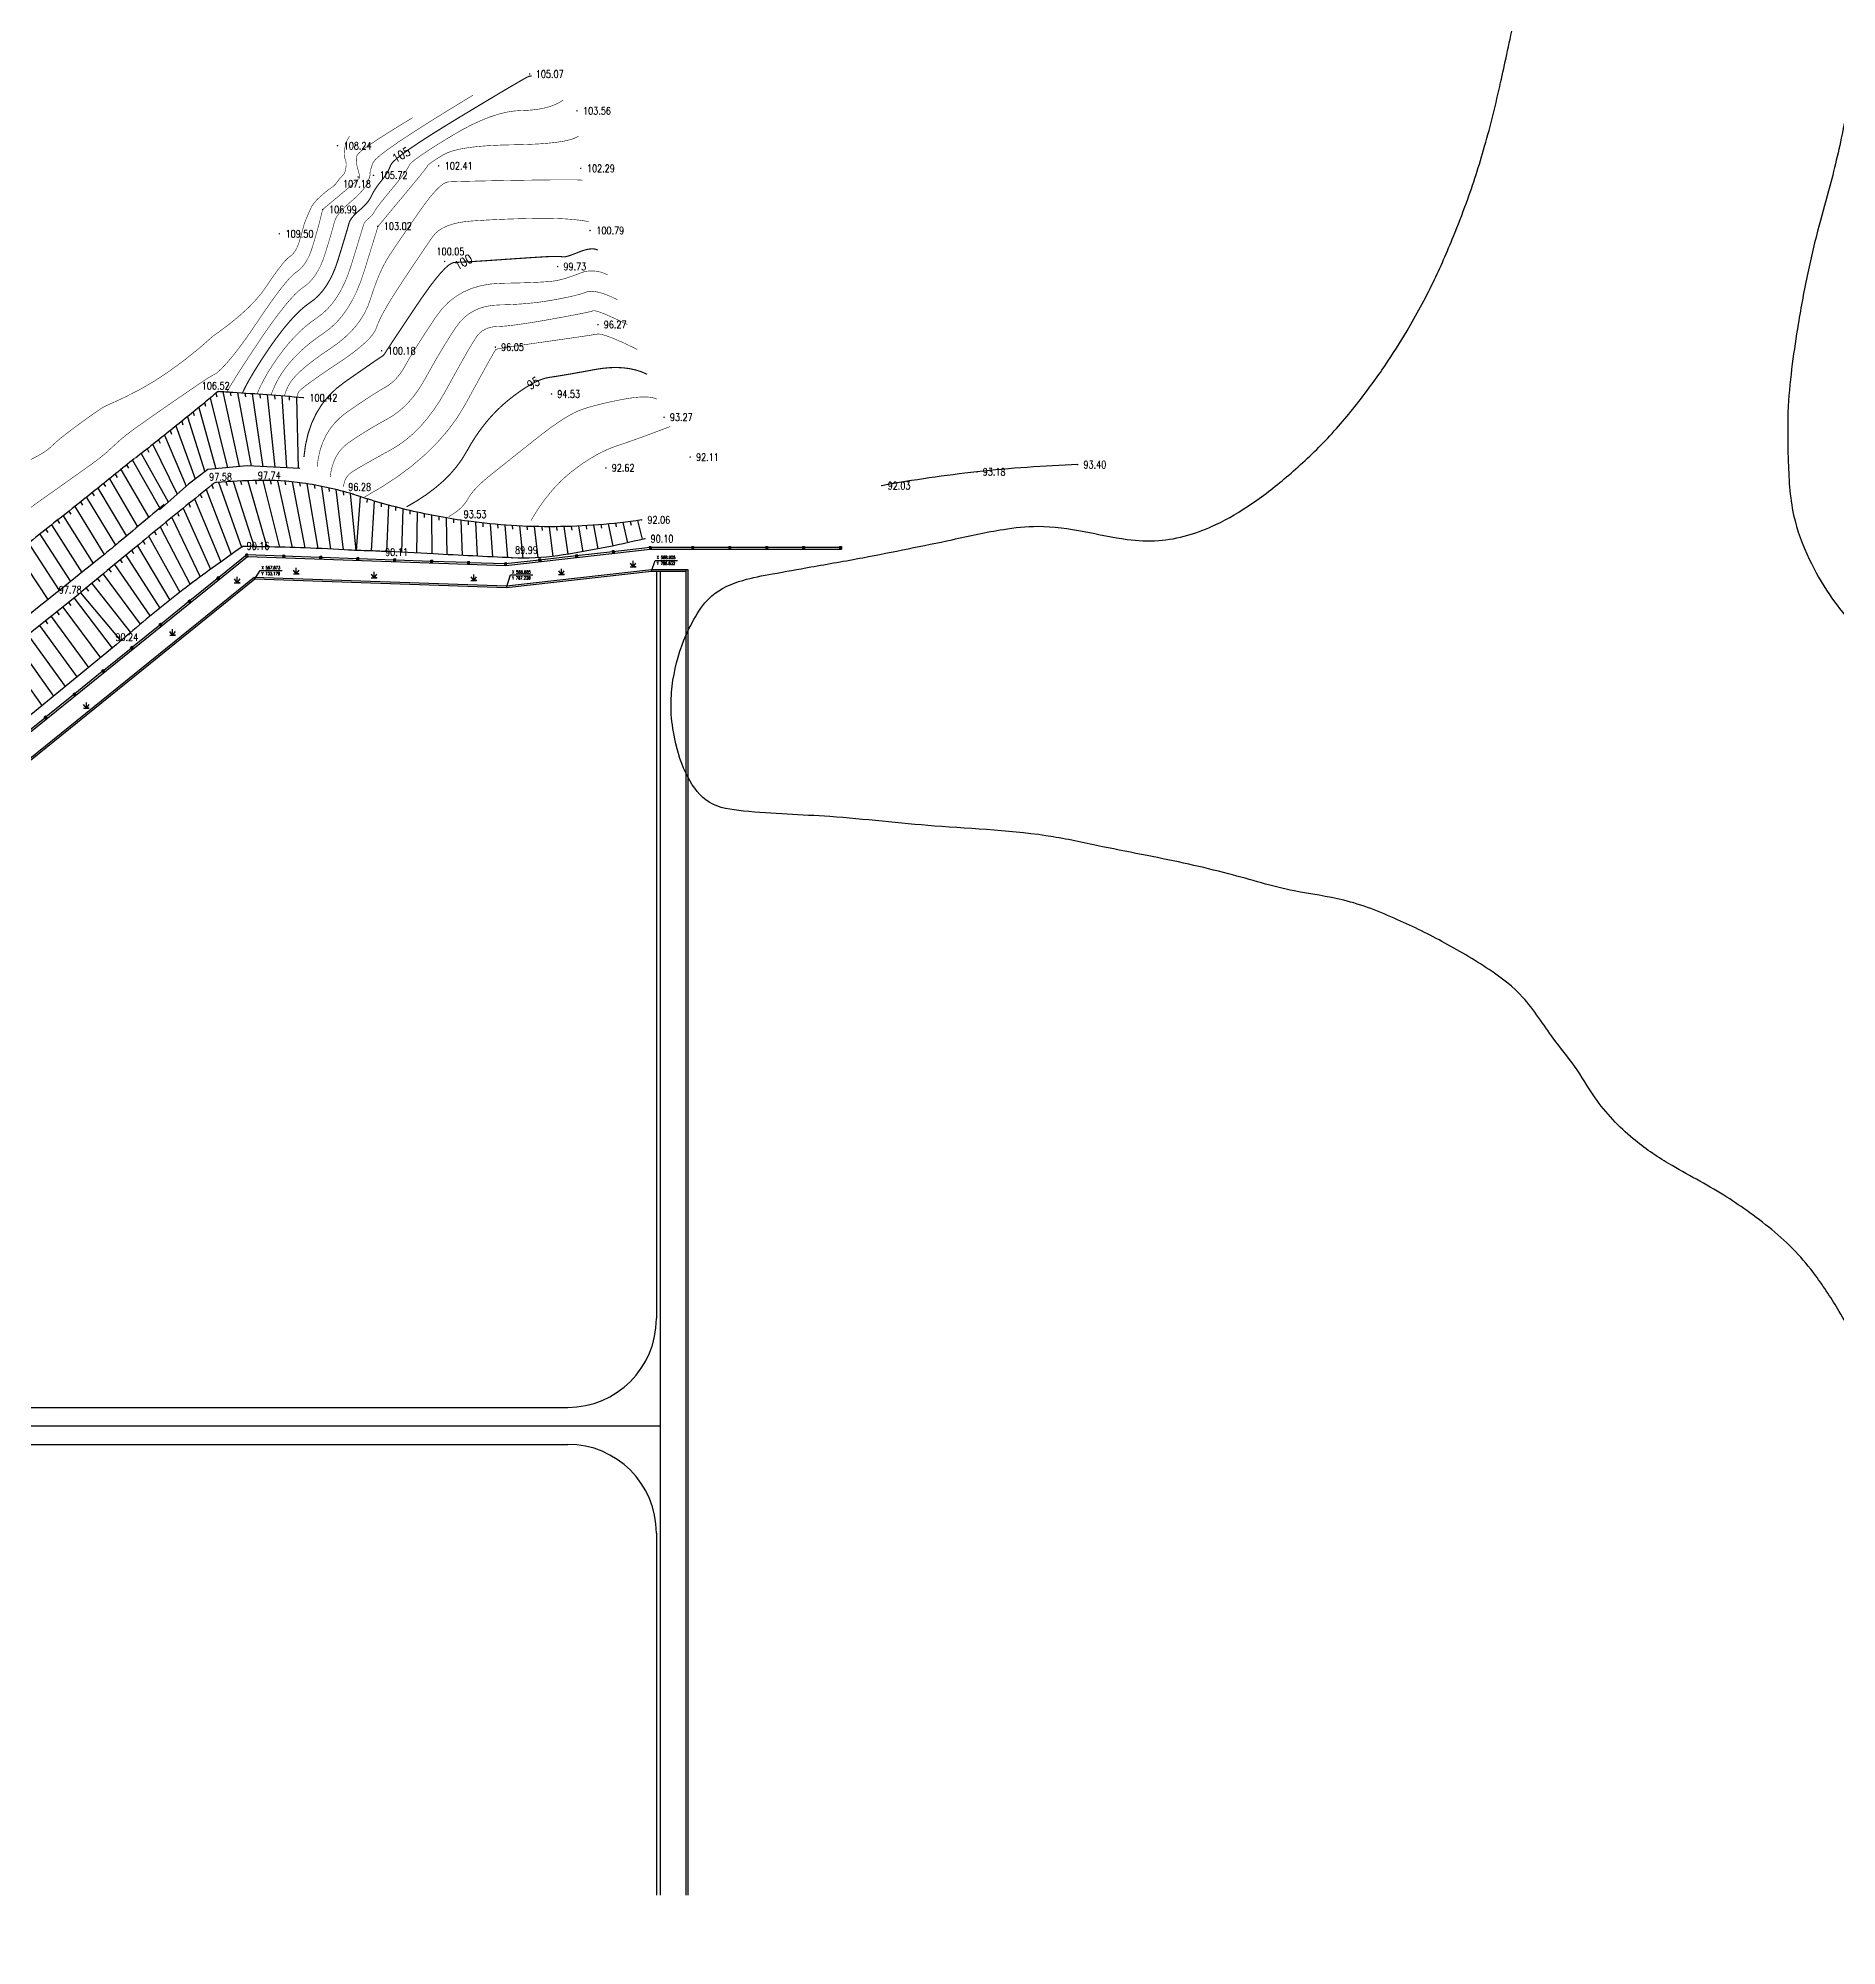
# Model space of a CAD drawing. Extents: x 532522 to 2902776, y -101917278 to 111238625.
# Drawn here: x 1477468 to 1720786, y 2689587 to 2947634 of the extents above; entities that cross this region are included whole.
import ezdxf
from ezdxf.enums import TextEntityAlignment as Align

# ---------------------------------------------------------------- set-up
doc = ezdxf.new("R2010")
doc.units = 0
doc.header["$LTSCALE"] = 1000
doc.header["$MEASUREMENT"] = 0
doc.header["$PDMODE"] = 33
doc.header["$PDSIZE"] = 0.125
doc.layers.get('0').update_dxf_attribs({"linetype": 'CONTINUOUS'})
for name, color, linetype in [('-5', 7, 'CONTINUOUS'), ('Õ÷μØºìÏß', 20, 'CONTINUOUS'), ('新地形图', 7, 'CONTINUOUS')]:
    doc.layers.add(name, color=color, linetype=linetype)
doc.styles.add('HZ', font='rs', dxfattribs={"width": 0.8, "bigfont": 'hztxt'})
doc.linetypes.add('10421', pattern='A,2,[150,AAA.SHX,S=1,R=0,X=0,Y=1],1e-11', length=2)
doc.linetypes.add('X4', pattern='A,0,-1e-09,[149,symbolx.shx,S=0.15,R=0,X=0,Y=0],-1.6', length=1.6)

# ---------------------------------------------------------------- blocks, each defined once
blk = doc.blocks.new('GC124')
for p, q in [((0, -0.8), (-0.75, 0.2)), ((0, -0.8), (0, 0.8)), ((0, -0.8), (0.75, 0.2)), ((-0.8, -0.8), (0.75, -0.8)), ((0.8, -0.8), (0, -0.8))]:
    blk.add_line(p, q)
blk = doc.blocks.new('GC200')
at = {"linetype": 'Continuous', "const_width": 0.2, "flags": 128}
blk.add_lwpolyline([(-0.1, 0, 1), (0.1, 0, 1)], format="xyb", close=True, dxfattribs=at)
blk = doc.blocks.new('A$C22E77CCE')
at = {"layer": '新地形图', "color": 53, "linetype": 'Continuous'}
for p, q in [((629532, 273832), (629647, 273346)), ((630462, 273997), (632692, 263882)), ((631460, 273933), (631560, 273443)), ((632458, 273868), (634288, 263947)), ((633456, 273802), (633537, 273308)), ((634453, 273733), (635886, 263870)), ((635451, 273662), (635513, 273166)), ((636448, 273589), (637484, 263793)), ((626458, 271274), (626597, 270794)), ((627232, 271906), (629504, 263608)), ((628006, 272540), (628131, 272056)), ((628773, 273181), (631098, 263745)), ((637445, 273514), (637488, 273016)), ((638442, 273438), (639082, 263716)), ((639439, 273359), (639462, 272860)), ((640436, 273279), (640680, 263639)), ((623346, 268760), (623529, 268295)), ((624126, 269386), (626745, 262218)), ((624905, 270014), (625065, 269540)), ((625682, 270643), (628020, 263185)), ((620215, 266271), (620447, 265829)), ((620999, 266891), (624291, 260168)), ((621783, 267513), (621990, 267058)), ((622565, 268136), (625490, 261227)), ((616679, 263494), (620435, 257010)), ((617457, 264123), (617706, 263689)), ((618234, 264752), (621929, 258270)), ((619429, 265653), (623092, 259109)), ((613566, 260982), (617441, 254498)), ((614345, 261609), (614600, 261179)), ((615123, 262237), (618939, 255753)), ((615901, 262865), (616154, 262433)), ((628199, 260777), (631595, 251994)), ((628974, 261408), (629149, 260940)), ((629875, 261764), (633003, 252984)), ((630872, 261829), (631033, 261355)), ((631871, 261885), (634698, 253055)), ((632870, 261934), (633014, 261455)), ((633869, 261974), (636418, 253027)), ((634868, 262006), (634998, 261523)), ((635868, 262027), (638139, 252993)), ((636868, 262021), (636983, 261534)), ((637867, 261986), (639859, 252947)), ((638865, 261924), (638966, 261434)), ((639861, 261834), (641579, 252889)), ((640854, 261715), (640942, 261223)), ((641844, 261570), (643299, 252819)), ((642830, 261404), (642906, 260910)), ((643812, 261217), (645018, 252739)), ((644790, 261009), (644855, 260513)), ((645764, 260781), (646736, 252649)), ((610437, 258490), (614427, 252011)), ((611221, 259111), (611482, 258684)), ((612005, 259732), (615941, 253246)), ((612786, 260356), (613044, 259928)), ((625096, 258252), (628793, 249995)), ((625872, 258884), (626070, 258425)), ((626647, 259515), (630190, 251000)), ((627423, 260146), (627609, 259682)), ((646732, 260533), (646787, 260035)), ((647696, 260264), (648454, 252549)), ((649028, 259835), (648488, 252550)), ((649981, 259531), (649948, 259033)), ((650937, 259239), (650538, 252483)), ((651897, 258958), (651872, 258459)), ((652860, 258689), (652587, 252402)), ((653827, 258431), (653809, 257932)), ((654796, 258186), (654637, 252307)), ((607300, 256008), (611380, 249563)), ((608085, 256629), (608351, 256205)), ((608869, 257249), (612904, 250787)), ((609653, 257870), (609916, 257445)), ((621999, 255722), (626030, 247943)), ((622772, 256355), (622996, 255908)), ((623547, 256988), (627406, 248976)), ((624321, 257620), (624532, 257167)), ((655768, 257951), (655759, 257451)), ((656743, 257729), (656685, 252206)), ((657720, 257518), (657719, 257018)), ((658700, 257319), (658734, 252098)), ((659683, 257132), (659690, 256632)), ((660667, 256956), (660782, 251987)), ((661654, 256793), (661669, 256293)), ((662642, 256641), (662830, 251878)), ((663632, 256502), (663656, 256002)), ((664624, 256374), (664879, 251773)), ((665617, 256258), (665649, 255759)), ((666612, 256154), (666928, 251671)), ((667608, 256062), (667646, 255564)), ((668605, 255982), (668977, 251571)), ((669602, 255915), (669648, 255417)), ((670601, 255859), (671027, 251505)), ((671600, 255815), (671652, 255318)), ((672599, 255783), (673077, 251563)), ((673599, 255763), (673659, 255267)), ((674599, 255756), (675119, 251751)), ((675599, 255760), (675668, 255265)), ((676599, 255776), (677149, 252046)), ((677598, 255805), (677676, 255311)), ((678598, 255845), (679173, 252379)), ((679596, 255898), (679683, 255405)), ((680594, 255962), (681191, 252747)), ((681591, 256038), (681687, 255548)), ((682587, 256127), (683202, 253149)), ((683582, 256227), (683689, 255739)), ((684576, 256340), (685207, 253584)), ((685568, 256464), (685685, 255978)), ((686559, 256601), (687204, 254053)), ((604163, 253527), (608332, 247118)), ((605732, 254767), (609857, 248340)), ((606516, 255388), (606785, 254966)), ((618907, 253183), (623309, 245835)), ((619680, 253818), (619930, 253385)), ((620452, 254453), (624664, 246896)), ((621225, 255088), (621462, 254647)), ((602595, 252285), (606807, 245896)), ((615823, 250637), (620630, 243674)), ((616593, 251274), (616871, 250858)), ((617364, 251911), (621965, 244760)), ((618136, 252547), (618399, 252122)), ((688452, 249740), (688962, 251199)), ((688962, 251199), (691972, 251199)), ((612743, 248084), (617991, 241465)), ((613513, 248722), (613817, 248326)), ((614282, 249361), (619306, 242575)), ((615052, 249999), (615343, 249592)), ((634800, 248708), (635501, 249814)), ((635501, 249814), (638511, 249814)), ((668848, 247520), (669388, 249231)), ((669388, 249231), (672398, 249231)), ((609592, 245495), (609892, 245095)), ((610376, 246116), (615485, 239326)), ((611206, 246805), (616686, 240343)), ((611974, 247444), (612291, 247058)), ((606456, 243013), (606751, 242609)), ((607240, 243633), (612317, 236735)), ((608024, 244254), (608322, 243852)), ((608808, 244875), (613901, 238031)), ((604104, 241151), (609149, 234144)), ((605672, 242392), (610733, 235439)), ((600967, 238668), (605980, 231553)), ((602536, 239909), (607564, 232848))]:
    blk.add_line(p, q, dxfattribs=at)
for points, const_width, elevation in [([(672245, 316777), (672214, 316757), (672180, 316740), (672142, 316725), (672101, 316713), (672056, 316704), (672007, 316697), (671955, 316692), (671898, 316690), (671703, 316604), (671232, 316348), (670486, 315922), (669464, 315325), (668168, 314557), (666595, 313620), (664748, 312512), (662625, 311234), (660500, 309938), (658644, 308779), (657059, 307755), (655743, 306868), (654697, 306116), (653921, 305501), (653415, 305021), (653178, 304678), (653069, 304403), (652945, 304129), (652807, 303857), (652653, 303586), (652483, 303316), (652299, 303047), (652100, 302779), (651886, 302513), (651672, 302249), (651472, 301989), (651287, 301733), (651116, 301481), (650960, 301233), (650818, 300989), (650691, 300749), (650579, 300512), (650461, 300276), (650318, 300038), (650150, 299797), (649958, 299553), (649740, 299307), (649497, 299058), (649229, 298806), (648936, 298552), (648647, 298301), (648390, 298059), (648166, 297827), (647974, 297605), (647815, 297392), (647689, 297188), (647595, 296995), (647534, 296810), (647471, 296577), (647375, 296235), (647243, 295785), (647078, 295228), (646878, 294562), (646643, 293788), (646374, 292907), (646071, 291917), (645731, 290913), (645352, 289986), (644933, 289138), (644476, 288367), (643979, 287675), (643443, 287061), (642868, 286525), (642253, 286067), (641604, 285592), (640924, 285004), (640214, 284303), (639473, 283490), (638701, 282564), (637899, 281525), (637066, 280374), (636202, 279110), (635376, 277844), (634654, 276684), (634038, 275632), (633525, 274688), (633118, 273850), (633108, 273825)], 150, 105000), ([(664324, 314140), (661250, 312270), (658570, 310608), (656285, 309154), (654395, 307906), (652899, 306866), (651797, 306034), (651090, 305409), (650777, 304991), (650670, 304693), (650579, 304427), (650505, 304192), (650448, 303989), (650407, 303818), (650383, 303679), (650376, 303571), (650385, 303495), (650394, 303422), (650387, 303325), (650363, 303203), (650321, 303055), (650264, 302883), (650189, 302686), (650098, 302463), (649990, 302216), (649852, 301949), (649671, 301666), (649447, 301367), (649180, 301052), (648870, 300722), (648518, 300377), (648122, 300015), (647684, 299638), (647248, 299260), (646862, 298897), (646525, 298548), (646236, 298213), (645997, 297892), (645806, 297586), (645665, 297294), (645573, 297016), (645493, 296712), (645392, 296340), (645267, 295900), (645120, 295393), (644950, 294818), (644757, 294175), (644542, 293465), (644304, 292687), (644039, 291905), (643744, 291185), (643419, 290525), (643063, 289925), (642676, 289387), (642259, 288909), (641812, 288492), (641334, 288136), (640805, 287730), (640203, 287163), (639530, 286437), (638784, 285550), (637966, 284503), (637076, 283295), (636113, 281927), (635079, 280399), (634075, 278882), (633202, 277545), (632462, 276390), (631854, 275417), (631377, 274625), (631033, 274014), (631008, 273962)], 75, 106000), ([(676500, 313471), (675999, 313150), (675439, 312869), (674819, 312631), (674139, 312433), (673399, 312277), (672600, 312162), (671741, 312088), (670822, 312055), (669846, 311992), (668815, 311825), (667729, 311555), (666588, 311182), (665393, 310706), (664143, 310127), (662838, 309445), (661478, 308660), (660173, 307865), (659034, 307153), (658061, 306525), (657254, 305981), (656612, 305519), (656135, 305142), (655825, 304847), (655680, 304636), (655588, 304438), (655439, 304182), (655231, 303868), (654965, 303496), (654641, 303066), (654259, 302579), (653818, 302033), (653320, 301429), (652821, 300829), (652383, 300293), (652004, 299822), (651684, 299415), (651424, 299073), (651223, 298796), (651082, 298583), (651000, 298434), (650942, 298318), (650871, 298200), (650788, 298081), (650693, 297960), (650585, 297838), (650465, 297715), (650333, 297591), (650188, 297465), (650045, 297341), (649918, 297222), (649807, 297107), (649713, 296997), (649634, 296892), (649571, 296791), (649525, 296695), (649495, 296604), (649449, 296441), (649358, 296130), (649220, 295670), (649036, 295062), (648806, 294306), (648530, 293401), (648207, 292349), (647839, 291147), (647423, 289920), (646960, 288787), (646448, 287751), (645889, 286809), (645282, 285963), (644627, 285213), (643924, 284558), (643173, 283998), (642404, 283453), (641645, 282844), (640898, 282169), (640162, 281430), (639436, 280625), (638722, 279756), (638018, 278821), (637326, 277821), (636678, 276806), (636107, 275823), (635613, 274874), (635197, 273958), (635093, 273688)], 75, 104000), ([(656148, 311090), (654444, 310053), (652959, 309132), (651692, 308326), (650644, 307634), (649814, 307058), (649204, 306596), (648812, 306250), (648638, 306018), (648583, 305838), (648546, 305644), (648528, 305438), (648527, 305218), (648545, 304986), (648581, 304740), (648635, 304482), (648707, 304211), (648782, 303948), (648845, 303715), (648895, 303511), (648933, 303338), (648958, 303194), (648972, 303080), (648972, 302995), (648961, 302940), (648907, 302873), (648783, 302749), (648589, 302569), (648323, 302332), (647987, 302040), (647580, 301692), (647102, 301287), (646554, 300826), (646005, 300367), (645525, 299966), (645115, 299625), (644775, 299342), (644505, 299118), (644304, 298952), (644173, 298846), (644112, 298798), (644087, 298780), (644064, 298764), (644045, 298748), (644028, 298734), (644014, 298720), (644002, 298708), (643994, 298697), (643988, 298688), (643978, 298657), (643958, 298582), (643927, 298463), (643885, 298301), (643832, 298095), (643769, 297845), (643694, 297551), (643610, 297214), (643514, 296841), (643407, 296440), (643290, 296012), (643161, 295556), (643021, 295073), (642871, 294562), (642709, 294023), (642536, 293457), (642347, 292898), (642136, 292383), (641904, 291912), (641649, 291484), (641373, 291099), (641075, 290757), (640756, 290459), (640414, 290205), (640023, 289895), (639553, 289429), (639004, 288809), (638377, 288034), (637672, 287104), (636888, 286019), (636026, 284779), (635085, 283384), (634134, 281983), (633241, 280724), (632407, 279607), (631631, 278632), (630913, 277799), (630253, 277108), (629652, 276560)], 75, 107000), ([(678594, 308595), (678130, 308340), (677482, 308116), (676651, 307923), (675637, 307761), (674439, 307629), (673058, 307529), (671494, 307459), (669746, 307420), (667989, 307379), (666398, 307302), (664972, 307189), (663713, 307040), (662619, 306856), (661690, 306635), (660927, 306379), (660330, 306086), (659847, 305792), (659425, 305528), (659064, 305295), (658765, 305093), (658527, 304922), (658350, 304782), (658235, 304673), (658181, 304595), (658110, 304476), (657941, 304246), (657676, 303904), (657314, 303451), (656856, 302886), (656300, 302209), (655648, 301421), (654899, 300520), (654150, 299622), (653496, 298837), (652939, 298167), (652478, 297611), (652113, 297170), (651844, 296843), (651671, 296630), (651594, 296532), (651567, 296493), (651542, 296457), (651520, 296425), (651500, 296397), (651483, 296372), (651469, 296351), (651457, 296333), (651448, 296320), (651412, 296216), (651320, 295926), (651171, 295453), (650967, 294794), (650706, 293950), (650389, 292922), (650015, 291709), (649586, 290311), (649099, 288876), (648556, 287551), (647955, 286337), (647297, 285234), (646582, 284242), (645809, 283360), (644980, 282589), (644093, 281929), (643203, 281315), (642367, 280684), (641582, 280036), (640851, 279370), (640172, 278687), (639545, 277986), (638971, 277268), (638449, 276533), (637979, 275768), (637559, 274963), (637189, 274116), (636985, 273549)], 75, 103000), ([(679123, 302633), (678857, 302657), (678353, 302675), (677610, 302684), (676630, 302685), (675412, 302679), (673956, 302665), (672262, 302643), (670330, 302613), (668389, 302581), (666668, 302550), (665167, 302520), (663886, 302493), (662825, 302466), (661984, 302442), (661363, 302419), (660961, 302398), (660647, 302320), (660287, 302126), (659881, 301817), (659429, 301393), (658931, 300853), (658387, 300197), (657798, 299427), (657162, 298540), (656522, 297620), (655919, 296750), (655352, 295929), (654821, 295156), (654328, 294433), (653870, 293759), (653450, 293135), (653066, 292559), (652704, 291982), (652352, 291354), (652008, 290674), (651673, 289943), (651347, 289160), (651029, 288326), (650720, 287441), (650420, 286504), (650077, 285557), (649639, 284644), (649105, 283764), (648477, 282917), (647753, 282103), (646935, 281322), (646021, 280575), (645012, 279860), (644003, 279177), (643088, 278524), (642267, 277902), (641540, 277310), (640907, 276748), (640368, 276216), (639924, 275715), (639573, 275244), (639281, 274730), (639011, 274102), (638782, 273411)], 75, 102000), ([(642511, 299140), (642373, 298839), (642071, 298163), (641824, 297590), (641632, 297119), (641495, 296749), (641413, 296483), (641356, 296259), (641292, 296018), (641221, 295761), (641144, 295487), (641060, 295197), (640970, 294890), (640873, 294567), (640769, 294227), (640655, 293891), (640529, 293582), (640389, 293299), (640236, 293042), (640071, 292811), (639892, 292606), (639700, 292427), (639495, 292274), (639259, 292087), (638977, 291808), (638648, 291436), (638271, 290970), (637848, 290412), (637377, 289760), (636859, 289016), (636294, 288178), (635644, 287285), (634871, 286374), (633973, 285445), (632953, 284497), (631809, 283532), (630541, 282548)], 75, 108000), ([(679969, 297022), (679274, 297143), (678519, 297245), (677704, 297328), (676828, 297393), (675893, 297439), (674897, 297466), (673841, 297476), (672726, 297466), (671589, 297444), (670470, 297416), (669370, 297381), (668288, 297340), (667224, 297293), (666178, 297239), (665151, 297179), (664141, 297112), (663183, 297018), (662310, 296875), (661523, 296684), (660820, 296444), (660202, 296155), (659669, 295817), (659221, 295431), (658859, 294996), (658513, 294498), (658117, 293920), (657671, 293264), (657175, 292528), (656627, 291714), (656030, 290821), (655382, 289849), (654684, 288798), (653997, 287749), (653384, 286782), (652845, 285896), (652379, 285092), (651988, 284371), (651670, 283731), (651425, 283173), (651255, 282696), (651055, 282239), (650722, 281737), (650256, 281190), (649657, 280600), (648925, 279964), (648060, 279284), (647062, 278560), (645932, 277791), (644803, 277039), (643809, 276365), (642951, 275768), (642229, 275250), (641642, 274809), (641191, 274447), (640876, 274162), (640696, 273955), (640582, 273692), (640473, 273276)], 75, 101000)]:
    blk.add_lwpolyline(points, dxfattribs=dict(at, const_width=const_width, elevation=elevation))
at = {"layer": '新地形图', "color": 53, "linetype": 'Continuous', "flags": 128}
for points, format in [([(642511, 299140, 75, 75, -0.0176934), (643053, 299826, 75, 75, -0.032779), (643381, 300164, 75, 75, -0.0023761), (644084, 300795, 75, 75, -0.0059031), (644372, 301044, 75, 75, -0.0352832), (645188, 301642, 75, 75, 0.0639381), (645619, 301998, 75, 75, 0.0341617), (645854, 302284, 75, 75, -0.0180274), (646280, 302841, 75, 75, -0.0179109), (646570, 303168, 75, 75, 0.0197856), (646831, 303465, 75, 75, 0.1044917), (647001, 303798, 75, 75, 0.0466536), (647144, 304616, 75, 75, 0.1120223), (647018, 305481, 75, 75, -0.1101074), (646887, 306361, 75, 75, -0.0377472), (647001, 307134, 75, 75, -0.0345539), (647246, 307951, 75, 75, -0.0420252), (647355, 308181, 75, 75, -0.0231885), (647606, 308567, 75, 75, 0)], "xyseb"), ([(641351, 273204, 0.0022304), (636462, 273588, 0.0023613), (631840, 273909, 0.0003423), (629831, 274037, 0.0722024), (629821, 274037, 0.1238066), (629690, 273970, -0.0075944), (627885, 272441, -0.0029969), (623416, 268817, -0.002831), (618642, 265036)], "xyb"), ([(618516, 264981, -0.0008848), (613467, 260903, -0.0020714), (611300, 259173, -0.0000468), (604765, 254003, 0.0000917), (601428, 251362, 0.0013451), (585691, 238835, 0.0155475), (584366, 237706, 0.0148896), (581928, 235356, -0.0049894), (574793, 228201, -0.0003819), (573973, 227397, -0.0000397), (566081, 219665, -0.0089492), (561193, 215045, -0.005354), (552805, 207560)], "xyb"), ([(648079, 260151, 0.036698), (641266, 261658, 0.042458), (635242, 262017, 0.0113324), (629605, 261745, 0.1505153), (629199, 261589, 0.0035704), (628990, 261421, 0.0002118), (625483, 258567, 0.001501), (618272, 252659, 0.001375), (610437, 246165)], "xyb"), ([(687115, 256683, -0.0354057), (675403, 255758, -0.0354057), (663677, 256496, -0.0241514), (655790, 257946, -0.0241514), (648079, 260151)], "xyb")]:
    blk.add_lwpolyline(points, format=format, dxfattribs=at)
for points, const_width in [([(681197, 293183), (680968, 293272), (680711, 293326), (680427, 293343), (680116, 293325), (679778, 293272), (679413, 293182), (679020, 293057), (678600, 292896), (678188, 292730), (677818, 292588), (677489, 292472), (677203, 292379), (676958, 292312), (676756, 292269), (676595, 292251), (676476, 292258), (676369, 292276), (676244, 292291), (676102, 292302), (675941, 292311), (675763, 292318), (675567, 292321), (675353, 292321), (675121, 292319), (674808, 292309), (674351, 292288), (673750, 292254), (673005, 292210), (672116, 292153), (671082, 292085), (669904, 292006), (668582, 291914), (667256, 291823), (666066, 291743), (665012, 291675), (664094, 291618), (663312, 291573), (662666, 291539), (662155, 291517), (661781, 291506), (661432, 291409), (660996, 291126), (660475, 290657), (659867, 290003), (659173, 289164), (658393, 288138), (657528, 286928), (656575, 285532), (655640, 284131), (654823, 282907), (654126, 281858), (653547, 280987), (653088, 280291), (652747, 279772), (652526, 279429), (652424, 279262), (652380, 279187), (652334, 279117), (652285, 279052), (652235, 278994), (652182, 278941), (652127, 278894), (652070, 278852), (652011, 278816), (651879, 278732), (651601, 278546), (651179, 278258), (650613, 277868), (649901, 277376), (649045, 276782), (648045, 276085), (646899, 275287), (645749, 274386), (644732, 273383), (643848, 272276), (643099, 271067), (642483, 269755), (642001, 268340), (641653, 266822), (641438, 265201)], 150), ([(682529, 289823), (682040, 290039), (681556, 290201), (681076, 290309), (680601, 290363), (680129, 290363), (679662, 290310), (679198, 290202), (678739, 290041), (678289, 289860), (677851, 289695), (677427, 289546), (677015, 289412), (676616, 289294), (676229, 289192), (675856, 289105), (675495, 289033), (675071, 288973), (674507, 288917), (673802, 288866), (672956, 288820), (671971, 288779), (670845, 288743), (669579, 288713), (668172, 288687), (666741, 288596), (665402, 288368), (664155, 288005), (662999, 287505), (661934, 286869), (660962, 286097), (660081, 285189), (659291, 284144), (658576, 283068), (657918, 282066), (657317, 281136), (656774, 280280), (656287, 279497), (655857, 278787), (655484, 278150), (655168, 277586), (654873, 277078), (654564, 276608), (654240, 276177), (653901, 275783), (653548, 275429), (653179, 275112), (652796, 274833), (652399, 274593), (651964, 274347), (651468, 274051), (650911, 273705), (650293, 273309), (649615, 272863), (648876, 272366), (648077, 271820), (647216, 271224), (646374, 270565), (645630, 269830), (644984, 269021), (644436, 268136), (643985, 267176), (643633, 266141), (643378, 265031), (643221, 263845)], 75), ([(683860, 286463), (683125, 286810), (682449, 287096), (681833, 287319), (681276, 287480), (680778, 287578), (680340, 287614), (679961, 287588), (679642, 287500), (679318, 287379), (678926, 287254), (678465, 287125), (677937, 286992), (677339, 286855), (676674, 286715), (675940, 286571), (675137, 286423), (674292, 286282), (673429, 286157), (672548, 286049), (671650, 285958), (670735, 285884), (669802, 285827), (668851, 285786), (667883, 285762), (666936, 285702), (666050, 285551), (665225, 285311), (664460, 284980), (663756, 284559), (663113, 284049), (662530, 283448), (662008, 282757), (661513, 282006), (661014, 281225), (660509, 280414), (660000, 279573), (659485, 278702), (658966, 277801), (658442, 276871), (657912, 275910), (657367, 274969), (656794, 274100), (656194, 273301), (655567, 272573), (654913, 271916), (654231, 271330), (653522, 270815), (652787, 270370), (652049, 269962), (651334, 269556), (650642, 269151), (649974, 268749), (649329, 268349), (648707, 267951), (648108, 267554), (647533, 267160), (647000, 266743), (646529, 266278), (646120, 265766), (645773, 265206), (645488, 264598), (645265, 263943), (645103, 263240), (645004, 262489)], 75), ([(685192, 283102), (684210, 283582), (683342, 283991), (682589, 284329), (681951, 284596), (681428, 284793), (681019, 284919), (680724, 284974), (680545, 284959), (680347, 284897), (680001, 284812), (679504, 284703), (678858, 284572), (678063, 284417), (677118, 284238), (676023, 284037), (674779, 283812), (673512, 283591), (672351, 283397), (671295, 283232), (670344, 283096), (669499, 282989), (668759, 282910), (668124, 282859), (667594, 282838), (667131, 282808), (666698, 282735), (666295, 282617), (665922, 282456), (665578, 282250), (665263, 282001), (664979, 281707), (664724, 281369), (664450, 280943), (664109, 280384), (663701, 279692), (663226, 278866), (662684, 277908), (662075, 276816), (661400, 275591), (660657, 274234), (659860, 272861), (659024, 271591), (658149, 270426), (657233, 269363), (656278, 268404), (655283, 267548), (654249, 266796), (653174, 266147), (652134, 265577), (651200, 265060), (650374, 264598), (649655, 264190), (649043, 263835), (648538, 263535), (648140, 263289), (647850, 263097), (647626, 262921), (647428, 262726), (647256, 262511), (647110, 262275), (646990, 262020), (646896, 261744), (646829, 261449), (646787, 261134)], 75), ([(629150, 281546), (630541, 282548)], 75), ([(686523, 279742), (685451, 280264), (684491, 280711), (683646, 281082), (682914, 281379), (682295, 281600), (681790, 281747), (681399, 281818), (681121, 281814), (680814, 281762), (680337, 281686), (679689, 281588), (678871, 281467), (677882, 281322), (676722, 281155), (675391, 280965), (673890, 280753), (672400, 280541), (671104, 280353), (670002, 280190), (669094, 280051), (668379, 279937), (667858, 279847), (667531, 279781), (667398, 279739), (667302, 279598), (667086, 279234), (666751, 278645), (666297, 277832), (665723, 276796), (665030, 275536), (664217, 274052), (663285, 272344), (662203, 270555), (660944, 268829), (659506, 267166), (657890, 265565), (656096, 264026), (654123, 262549), (651972, 261136), (649643, 259784)], 75), ([(687855, 276382), (687118, 276702), (686340, 276954), (685521, 277136), (684661, 277250), (683759, 277296), (682816, 277272), (681831, 277180), (680806, 277019), (679793, 276832), (678848, 276660), (677970, 276503), (677160, 276362), (676418, 276237), (675743, 276127), (675136, 276032), (674597, 275953), (674070, 275844), (673500, 275659), (672888, 275398), (672233, 275062), (671536, 274650), (670796, 274163), (670014, 273600), (669189, 272961), (668359, 272260), (667561, 271507), (666794, 270704), (666060, 269850), (665358, 268945), (664688, 267989), (664050, 266982), (663444, 265925), (662800, 264861), (662051, 263834), (661196, 262844), (660234, 261891), (659167, 260976), (657993, 260097), (656713, 259256), (655327, 258452)], 150), ([(689186, 273022), (688851, 273153), (688450, 273245), (687983, 273300), (687450, 273316), (686851, 273295), (686187, 273235), (685456, 273138), (684660, 273002), (683849, 272846), (683072, 272686), (682332, 272523), (681626, 272357), (680956, 272187), (680321, 272014), (679721, 271837), (679157, 271658), (678582, 271438), (677950, 271141), (677260, 270767), (676514, 270317), (675711, 269789), (674851, 269185), (673934, 268504), (672959, 267745), (671983, 266970), (671061, 266237), (670192, 265546), (669377, 264897), (668616, 264291), (667908, 263726), (667253, 263204), (666652, 262724), (666103, 262272), (665601, 261835), (665147, 261411), (664742, 261002), (664385, 260607), (664076, 260226), (663815, 259859), (663603, 259506), (663397, 259166), (663158, 258838), (662885, 258522), (662578, 258218), (662237, 257926), (661862, 257645), (661454, 257377), (661011, 257120)], 75), ([(690980, 269314), (689980, 268930), (689011, 268563), (688074, 268214), (687169, 267882), (686295, 267568), (685453, 267271), (684642, 266991), (683863, 266729), (683098, 266452), (682330, 266128), (681558, 265758), (680782, 265340), (680003, 264875), (679220, 264364), (678433, 263805), (677643, 263200), (676865, 262546), (676112, 261841), (675385, 261087), (674683, 260283), (674008, 259428), (673359, 258523), (672736, 257568), (672138, 256563)], 75)]:
    blk.add_lwpolyline(points, dxfattribs=dict(at, const_width=const_width))
at = {"layer": '新地形图', "color": 53, "linetype": 'Continuous', "const_width": 75}
for points, elevation in [([(602663, 263756, -0.0000035), (602667, 263758, -0.001917), (603594, 264327, -0.0200348), (605219, 265228, 0.0298665), (606298, 265854, 0.044555), (607415, 266747, -0.0283901), (609119, 268203, -0.0017593), (610347, 269130, -0.0019357), (611470, 269965, -0.0069871), (612795, 270913, -0.006847), (614173, 271844, -0.0421175), (614736, 272148, 0.0091643), (617404, 273372, 0.0399296), (623039, 276660, 0.0332724), (629150, 281546)], 108000), ([(594528, 250930, 0.0118652), (595233, 251456, -0.0080841), (597316, 253035, -0.0003004), (600277, 255204, 0.000982), (601182, 255868, 0.005293), (603792, 257836, -0.0091812), (605306, 258959, -0.0008474), (606670, 259929, 0.0003274), (610203, 262436, 0.0001508), (611312, 263225, 0.0001025), (612944, 264386, 0.0374559), (615626, 266616, -0.0367494), (618357, 268893, -0.0031239), (621115, 270843, -0.0021319), (625187, 273657, -0.0006273), (626098, 274280, -0.0002976), (628022, 275589, -0.014921), (628448, 275861, -0.0054178), (629652, 276560)], 107000)]:
    blk.add_lwpolyline(points, format="xyb", dxfattribs=dict(at, elevation=elevation))
at = {"layer": '新地形图', "color": 53, "linetype": 'X4', "flags": 128}
for points in [[(640873, 263630), (633749, 263973), (628459, 263518), (625814, 261513), (621892, 258050)], [(616037, 239778), (596903, 224130), (577273, 208117), (563301, 196350), (547285, 183722)]]:
    blk.add_lwpolyline(points, dxfattribs=at)
at = {"layer": '新地形图', "color": 53, "linetype": '10421', "flags": 128}
blk.add_lwpolyline([(746112, 264152, 0.0093221), (739284, 263790, 0.0093221), (732474, 263175, 0.0088562), (726030, 262355, 0.0088562), (719619, 261308)], format="xyb", dxfattribs=at)
at = {"layer": '新地形图', "color": 53, "linetype": 'X4', "flags": 128}
for points in [[(622537, 258782, -0.0013934), (616370, 253603, -0.0046163), (614490, 252062, -0.0010829), (598730, 239443, 0.003706), (594144, 235731, 0.0046575), (587227, 229939, -0.0041533), (579478, 223437, -0.0049867), (575551, 220262, 0.0016774), (563815, 210901, 0.0092696), (561827, 209243, 0.0032281), (556240, 204341)], [(648465, 252548, 0.0051323), (642340, 252859, 0.0057003), (636820, 253020, 0.0010519), (633214, 253076, 0.0518224), (633141, 253070, 0.1047263), (633100, 253052, 0.0014119), (630405, 251153, 0.0132555), (623313, 245838, 0.0124069), (616037, 239778)], [(687551, 254139, -0.0245967), (675780, 251840, -0.04778), (669602, 251542, -0.0018909), (658974, 252085, 0.0028808), (651996, 252428, 0.0023221), (650801, 252474, 0.0008312), (647462, 252582)]]:
    blk.add_lwpolyline(points, format="xyb", dxfattribs=at)
at = {"layer": '新地形图', "color": 53, "linetype": 'Continuous', "flags": 128}
for points in [[(683242, 252410), (688269, 252980)], [(688143, 253086), (688262, 253100)], [(688143, 253086), (688256, 253099)], [(688143, 253086), (688163, 252733)], [(688262, 253100), (688283, 252740)], [(688383, 253100), (688403, 252746)], [(549669, 183781), (633785, 251745)], [(629909, 248921), (633704, 251988)], [(633564, 252029), (633664, 252110)], [(633686, 251665), (633564, 252029)], [(633664, 252110), (633792, 252105)], [(633704, 251988), (638620, 251817)], [(633785, 251745), (668731, 250526)], [(633913, 251741), (633792, 252105)], [(638611, 251577), (638624, 251936)], [(638620, 251817), (643617, 251642)], [(638624, 251936), (638864, 251928)], [(638731, 251573), (638744, 251932)], [(638851, 251568), (638864, 251928)], [(643608, 251402), (643621, 251762)], [(643621, 251762), (643861, 251754)], [(643728, 251398), (643741, 251758)], [(643848, 251394), (643861, 251754)], [(643856, 251634), (648614, 251468)], [(648605, 251228), (648618, 251588)], [(648618, 251588), (648858, 251579)], [(648725, 251224), (648738, 251584)], [(648845, 251220), (648858, 251579)], [(648853, 251459), (653611, 251293)], [(653602, 251054), (653615, 251413)], [(653615, 251413), (653855, 251405)], [(653722, 251049), (653735, 251409)], [(653842, 251045), (653855, 251405)], [(653850, 251285), (658607, 251119)], [(658599, 250879), (658612, 251239)], [(658612, 251239), (658852, 251231)], [(658719, 250875), (658732, 251235)], [(658839, 250871), (658852, 251231)], [(658847, 251111), (663604, 250945)], [(663596, 250705), (663609, 251065)], [(663609, 251065), (663848, 251056)], [(663716, 250701), (663729, 251060)], [(663836, 250696), (663848, 251056)], [(663844, 250936), (668721, 250766)], [(668611, 250521), (668597, 250891)], [(668597, 250891), (668717, 250886)], [(668717, 250886), (668836, 250900)], [(668717, 250886), (668836, 250900)], [(668721, 250766), (673305, 251285)], [(668731, 250526), (688283, 252740)], [(668850, 250539), (668836, 250900)], [(673232, 251398), (673292, 251404)], [(673273, 251040), (673232, 251398)], [(673292, 251404), (673471, 251425)], [(673305, 251285), (678274, 251848)], [(673392, 251053), (673351, 251411)], [(673511, 251067), (673471, 251425)], [(678200, 251960), (678260, 251967)], [(678241, 251602), (678200, 251960)], [(678260, 251967), (678439, 251987)], [(678274, 251848), (683242, 252410)], [(678360, 251616), (678320, 251974)], [(678479, 251629), (678439, 251987)], [(683169, 252523), (683228, 252530)], [(683209, 252165), (683169, 252523)], [(683228, 252530), (683407, 252550)], [(683328, 252179), (683288, 252536)], [(683448, 252192), (683407, 252550)], [(550913, 181238), (634719, 248951)], [(551021, 181016), (634800, 248708)], [(626020, 245779), (629722, 248771)], [(629647, 248864), (629833, 249015)], [(629873, 248584), (629647, 248864)], [(629966, 248659), (629740, 248939)], [(630060, 248735), (629833, 249015)], [(634719, 248951), (668839, 247760)], [(634800, 248708), (668848, 247520)], [(668839, 247760), (688439, 249980)], [(668848, 247520), (688452, 249740)], [(689120, 249740), (689120, 148635)], [(689620, 249740), (689620, 70670)], [(693120, 249980), (693120, 70670)], [(693360, 249980), (693360, 70670)], [(610437, 246165), (597946, 236277), (584038, 224555), (571113, 214022), (558360, 203605), (543754, 191740)], [(622130, 242637), (625833, 245628)], [(625757, 245722), (625944, 245872)], [(625984, 245441), (625757, 245722)], [(626077, 245517), (625851, 245797)], [(626170, 245592), (625944, 245872)], [(621868, 242579), (622055, 242730)], [(622095, 242299), (621868, 242579)], [(622188, 242375), (621962, 242655)], [(622281, 242450), (622055, 242730)], [(618241, 239494), (621944, 242486)], [(614352, 236352), (618055, 239343)], [(617979, 239437), (618166, 239588)], [(618205, 239157), (617979, 239437)], [(618299, 239232), (618072, 239512)], [(618392, 239308), (618166, 239588)], [(610463, 233210), (614165, 236201)], [(614090, 236294), (614277, 236445)], [(614316, 236014), (614090, 236294)], [(614410, 236090), (614183, 236370)], [(614503, 236165), (614277, 236445)], [(606574, 230067), (610276, 233059)], [(610201, 233152), (610387, 233303)], [(610427, 232872), (610201, 233152)], [(610520, 232947), (610294, 233228)], [(610614, 233023), (610387, 233303)], [(602685, 226925), (606387, 229916)], [(606312, 230010), (606498, 230161)], [(606538, 229730), (606312, 230010)], [(606631, 229805), (606405, 230085)], [(606725, 229881), (606498, 230161)], [(508860, 136635), (677120, 136635)], [(414590, 134135), (493360, 134135), (689620, 134135)], [(508860, 131635), (677120, 131635)], [(689120, 119635), (689120, 70670)]]:
    blk.add_lwpolyline(points, dxfattribs=at)
at = {"layer": '新地形图', "color": 53, "linetype": 'Continuous', "elevation": 1000, "flags": 128}
for points in [[(688262, 253100), (688383, 253100)], [(688269, 252980), (714143, 252980)], [(693903, 253100), (693903, 252740)], [(693903, 253100), (694143, 253100)], [(694023, 253100), (694023, 252740)], [(694143, 253100), (694143, 252740)], [(698903, 253100), (698903, 252740)], [(698903, 253100), (699143, 253100)], [(699023, 253100), (699023, 252740)], [(699143, 253100), (699143, 252740)], [(703903, 253100), (703903, 252740)], [(703903, 253100), (704143, 253100)], [(704023, 253100), (704023, 252740)], [(704143, 253100), (704143, 252740)], [(708903, 253100), (708903, 252740)], [(708903, 253100), (709143, 253100)], [(709023, 253100), (709023, 252740)], [(709143, 253100), (709143, 252740)], [(713903, 253100), (713903, 252740)], [(713903, 253100), (714143, 253100)], [(714023, 253100), (714023, 252740)], [(714143, 253100), (714143, 252740)], [(688283, 252740), (714143, 252740)], [(688439, 249980), (693360, 249980)], [(688452, 249740), (693120, 249740)]]:
    blk.add_lwpolyline(points, dxfattribs=at)
at = {"layer": '新地形图', "color": 53, "linetype": 'Continuous'}
for centre, start, end in [((677120, 148635), 270, 0), ((677120, 119635), 0, 90)]:
    blk.add_arc(centre, 12000, start, end, dxfattribs=at)
for p in [(689620, 134135), (689620, 70670)]:
    blk.add_point(p, dxfattribs=at)
at = {"layer": '新地形图', "color": 53, "linetype": 'Continuous', "xscale": 500, "yscale": 500}
for name, p, zscale in [('GC200', (671968, 316992, 105065), 1000), ('GC200', (678367, 312020, 103561), 1000), ('GC200', (645977, 307296, 108244), 1000), ('GC200', (659654, 304571, 102411), 1000), ('GC200', (648774, 303072, 107181), 1000), ('GC200', (650848, 303298, 105724), 1000), ('GC200', (678882, 304232, 102285), 1000), ('GC200', (643991, 298663, 106991), 1000), ('GC200', (638112, 295384, 109503), 1000), ('GC200', (651412, 296403, 103022), 1000), ('GC200', (680149, 295828, 100787), 1000), ('GC200', (660465, 291641, 100053), 1000), ('GC200', (675758, 290950, 99734), 1000), ('GC200', (681205, 283100, 96268), 1000), ('GC200', (651943, 279556, 100175), 1000), ('GC200', (667317, 280045, 96045), 1000), ('GC200', (629821, 274037, 106516), 1000), ('GC200', (674927, 273707, 94532), 1000), ('GC200', (641351, 273204, 100417), 1000), ('GC200', (690159, 270566, 93269), 1000), ('GC200', (682285, 263713, 92616), 1000), ('GC200', (693692, 265180, 92111), 1000), ('GC200', (732474, 263175, 93178), 1000), ('GC200', (746112, 264152, 93404), 1000), ('GC200', (629199, 261589, 97578), 1000), ('GC200', (635242, 262017, 97738), 1000), ('GC200', (719619, 261308, 92031), 1000), ('GC200', (648079, 260151, 96275), 1000), ('GC200', (663677, 256496, 93531), 1000), ('GC200', (687115, 256683, 92060), 1000), ('GC200', (633141, 253070, 90155), 1000), ('GC200', (687551, 254139, 90100), 1000), ('GC200', (651996, 252428, 90107), 1000), ('GC200', (669602, 251542, 89991), 1000), ('GC124', (685968, 250739), 500), ('GC124', (632420, 248590), 500), ('GC124', (640404, 249794), 500), ('GC124', (650945, 249243), 500), ('GC124', (664426, 248876), 500), ('GC124', (676284, 249674), 500), ('GC200', (610437, 246165, 97782), 1000), ('GC124', (623676, 241491), 500), ('GC200', (616037, 239778, 90236), 1000), ('GC124', (612003, 231600), 500)]:
    blk.add_blockref(name, p, dxfattribs=dict(at, zscale=zscale))
at = {"layer": '新地形图', "color": 53, "linetype": 'Continuous', "style": 'HZ', "width": 0.8}
for s, p in [('105.07', (674693, 316992)), ('103.56', (681092, 312020)), ('108.24', (648702, 307296)), ('102.41', (662379, 304571)), ('102.29', (681607, 304232)), ('107.18', (648612, 302126)), ('105.72', (653573, 303298)), ('106.99', (646716, 298663)), ('103.02', (654137, 296403)), ('109.50', (640837, 295384)), ('100.79', (682874, 295828)), ('100.05', (661260, 292976)), ('99.73', (678083, 290950)), ('96.27', (683530, 283100)), ('100.18', (654668, 279556)), ('96.05', (669642, 280045)), ('106.52', (629508, 274825)), ('100.42', (644076, 273204)), ('94.53', (677252, 273707)), ('93.27', (692484, 270566)), ('92.62', (684610, 263713)), ('92.11', (696017, 265180)), ('93.18', (734799, 263175)), ('93.40', (748437, 264152)), ('97.58', (630165, 262503)), ('97.74', (636750, 262701)), ('96.28', (648976, 261131)), ('92.03', (721944, 261308)), ('93.53', (664583, 257435)), ('92.06', (689440, 256683)), ('90.16', (635231, 253154)), ('89.99', (671533, 252594)), ('90.10', (689876, 254139)), ('90.11', (653966, 252308)), ('97.78', (609823, 247215)), ('90.24', (617475, 240825))]:
    blk.add_text(s, height=1000, dxfattribs=at).set_placement(p, align=Align.MIDDLE)
for s, p in [('105', (654616, 306053, 105000)), ('100', (663009, 291557, 100000)), ('95', (672484, 275191, 95000))]:
    blk.add_text(s, height=1200, rotation=30.06932, dxfattribs=at).set_placement(p, align=Align.MIDDLE)
for s, p in [('X 567.873', (635701, 250014)), ('Y 786.832', (689162, 250599)), ('X 568.905', (689162, 251399)), ('Y 733.179', (635701, 249214)), ('Y 767.228', (669588, 248631)), ('X 566.685', (669588, 249431))]:
    blk.add_text(s, height=400, dxfattribs=at).set_placement(p)

msp = doc.modelspace()

# ---------------------------------------------------------------- linework, layer by layer
at = {"layer": '-5', "color": 5, "linetype": 'Continuous'}
msp.add_open_spline([(1583440, 2647113), (1584508, 2646281, 0), (1586896, 2644420, 0), (1589755, 2640535, -2), (1593312, 2636616, 8), (1594279, 2630980, -31), (1595178, 2624894, 160), (1595705, 2618116, -42), (1597139, 2611458, 10), (1599687, 2606206, -2), (1602063, 2601557, 0), (1604367, 2597693, 0), (1606873, 2593934, 0), (1610228, 2590783, 0), (1614032, 2587438, 0), (1618141, 2584417, 0), (1621613, 2581124, 0), (1625171, 2577570, 0), (1627316, 2573023, 0), (1627530, 2568027, 0), (1626859, 2564152, 0), (1626826, 2560397, 0), (1626789, 2556651, 0), (1628057, 2552380, 1), (1629123, 2547945, -4), (1630228, 2543773, 10), (1631564, 2539981, -38), (1631966, 2535609, 160), (1636035, 2533901, -43), (1639623, 2533623, 11), (1643699, 2532770, -4), (1647963, 2531470, 1), (1652330, 2530274, 0), (1656625, 2530112, 0), (1660141, 2530831, 0), (1663207, 2532001, 0), (1665610, 2533841, 0), (1668569, 2535794, 0), (1671874, 2537945, 0), (1675456, 2540114, 0), (1679277, 2542122, 0), (1683545, 2544035, 0), (1688580, 2545490, 0), (1693740, 2546023, 0), (1699157, 2545936, 0), (1704332, 2544816, 0), (1708698, 2542417, 0), (1712665, 2539727), (1716323, 2536994), (1720814, 2534665), (1726286, 2534081), (1732760, 2535117), (1739560, 2536511), (1746135, 2539098), (1751518, 2542777), (1755102, 2547580), (1757654, 2551929), (1760098, 2555938), (1759519, 2560502), (1757659, 2564150), (1755626, 2567009), (1753546, 2569619), (1750976, 2572662), (1747674, 2576610), (1744309, 2580664), (1741643, 2584450), (1739708, 2587514), (1738071, 2590787), (1737111, 2594096), (1736437, 2597436), (1736218, 2600974), (1736636, 2604911), (1739310, 2608014), (1742308, 2610450), (1745608, 2612991), (1749253, 2615606), (1752718, 2618216), (1756008, 2621123), (1756787, 2625104), (1756998, 2628765), (1756295, 2632300), (1754909, 2635410), (1753352, 2638227), (1751061, 2641116), (1748465, 2644762), (1745568, 2648778), (1743036, 2652507), (1742220, 2656789), (1742170, 2661695), (1743171, 2666641), (1745069, 2671007), (1747198, 2674107), (1750196, 2677075), (1753565, 2679426), (1757707, 2681606), (1761553, 2683087), (1765996, 2684268), (1770886, 2684940), (1776537, 2685259), (1782907, 2686265), (1789135, 2687514), (1795708, 2688908), (1801493, 2690448), (1806994, 2691683), (1811925, 2692380), (1817055, 2693168), (1822302, 2694812), (1827633, 2697049), (1832568, 2699217), (1837899, 2701270), (1843162, 2702626), (1848871, 2704096), (1854059, 2706735), (1859208, 2709750), (1864708, 2712833), (1869573, 2716624), (1874049, 2720461), (1877100, 2724661), (1879259, 2728542), (1881172, 2732089), (1882539, 2735587), (1882978, 2739665), (1882403, 2743747), (1881146, 2747443), (1879629, 2751381), (1877837, 2755313), (1875513, 2759662), (1873715, 2763988), (1871196, 2768243), (1868449, 2771508), (1865496, 2774114), (1861539, 2775984), (1856994, 2776442), (1852624, 2775788), (1848837, 2774645), (1845340, 2773074), (1841748, 2771358), (1837879, 2769569), (1832815, 2768216), (1826776, 2767877), (1820654, 2767255), (1815001, 2765254), (1809694, 2762900), (1804769, 2759253), (1800978, 2755288), (1798520, 2751773), (1796269, 2748679), (1793232, 2745953), (1788798, 2744440), (1784748, 2743356), (1780159, 2742239), (1775419, 2741537), (1770047, 2740304), (1764891, 2739914), (1760005, 2741309), (1755544, 2742846), (1751310, 2744505), (1747325, 2746781), (1743680, 2749154), (1740142, 2751692), (1736596, 2754425), (1733159, 2757509), (1729718, 2760899), (1726924, 2764437), (1724645, 2768286), (1723082, 2772042), (1720759, 2776082), (1718288, 2779892), (1715220, 2783609), (1712051, 2786502), (1708750, 2788952), (1704201, 2792103), (1698740, 2794775), (1692651, 2798933), (1688342, 2803490), (1685530, 2808523), (1682190, 2812424), (1678537, 2818238), (1673573, 2821869), (1667904, 2825271), (1661183, 2828591), (1654291, 2831299), (1646743, 2832159), (1639725, 2834360), (1633046, 2835936), (1627359, 2837106), (1621231, 2838285), (1611756, 2840399), (1599348, 2840780), (1585346, 2842475), (1575325, 2842736), (1568030, 2843654), (1564924, 2847901), (1563589, 2852263), (1562989, 2856479), (1563208, 2861013), (1564340, 2865368), (1566296, 2869425), (1568617, 2872722), (1572583, 2874409), (1577175, 2875232), (1582602, 2876221), (1588728, 2877265), (1595096, 2878561), (1601438, 2879827), (1607232, 2881175), (1613245, 2881828), (1618868, 2881004), (1624203, 2879777), (1630305, 2879424), (1636180, 2881257), (1641904, 2884693), (1646840, 2888583), (1651734, 2893147), (1656001, 2898202), (1659639, 2903188), (1663034, 2908545), (1666170, 2914361), (1668709, 2920210), (1671097, 2926339), (1673317, 2933259), (1674965, 2940000), (1676459, 2946939), (1677911, 2953737), (1679630, 2962122), (1681280, 2969674), (1682578, 2976760), (1682353, 2982792), (1680258, 2988016), (1678378, 2992711), (1676467, 2997180), (1675144, 3001155), (1674968, 3004825), (1676927, 3007797), (1679926, 3010165), (1683674, 3011738), (1687535, 3012398), (1691477, 3012210), (1695048, 3011101), (1698668, 3009311), (1702411, 3007182), (1706198, 3004419), (1710378, 3000824), (1714406, 2996885), (1718156, 2992401), (1720768, 2987661), (1721684, 2982641), (1722617, 2976958), (1723410, 2970648), (1723643, 2963404), (1723577, 2956054), (1723424, 2949053), (1722880, 2942210), (1721692, 2935204), (1720121, 2928491), (1718257, 2921981), (1716770, 2915767), (1715606, 2909507), (1714709, 2903488), (1714054, 2897421), (1714179, 2890572), (1714473, 2883488), (1716811, 2877335), (1719514, 2872518), (1722879, 2868269), (1726474, 2864222), (1730206, 2860027), (1733882, 2855961), (1738248, 2851121), (1742354, 2846449), (1747008, 2841706), (1751884, 2837653), (1757958, 2833592), (1764022, 2829972), (1769226, 2827442), (1773691, 2825508), (1777876, 2825323), (1782888, 2825818), (1787898, 2826393), (1792481, 2828021), (1795631, 2830469), (1797935, 2833543), (1800086, 2836975), (1801807, 2840368), (1803061, 2843970), (1804377, 2847861), (1805327, 2852288), (1806141, 2857785), (1806667, 2863951), (1807026, 2870797), (1807008, 2879767), (1806439, 2888666), (1806490, 2897667), (1806822, 2904415), (1806817, 2910667), (1806508, 2916884), (1805972, 2923547), (1804961, 2930796), (1803875, 2938353), (1802028, 2946044), (1799769, 2953889), (1796019, 2962139), (1790649, 2968760), (1784658, 2974947), (1778981, 2980462), (1772151, 2986403), (1766341, 2992920), (1760926, 2999043), (1756662, 3004476), (1753011, 3009606), (1750092, 3015504), (1749036, 3021659), (1750086, 3027694), (1753075, 3031936), (1756659, 3034830), (1760790, 3037463), (1766339, 3039647), (1773717, 3041914), (1781406, 3042525), (1789115, 3042518), (1795459, 3041117), (1802745, 3038465), (1809813, 3035598), (1817055, 3032724), (1823361, 3030333), (1829540, 3028163), (1835927, 3026214), (1842081, 3024778), (1848189, 3023764), (1854523, 3023438), (1860737, 3023946), (1866721, 3024877), (1872025, 3026046), (1878054, 3027747), (1883516, 3029770), (1888626, 3032545), (1892965, 3035328), (1897164, 3038469), (1901057, 3041687), (1904535, 3044848), (1908019, 3048291), (1911263, 3051677), (1914075, 3054950), (1916417, 3058329), (1919182, 3061738), (1922289, 3065476), (1925628, 3068683), (1929312, 3071894), (1933105, 3074967), (1937252, 3078002), (1941751, 3081303), (1946293, 3084675), (1952050, 3088957), (1957270, 3093015), (1961805, 3096761), (1963873, 3100172), (1964137, 3103803), (1964028, 3107807), (1962729, 3111912), (1961274, 3115625), (1959710, 3119062), (1958300, 3121737), (1956587, 3123555), (1954820, 3124645), (1952547, 3125037), (1950018, 3123727), (1947602, 3121451), (1944681, 3118713), (1941587, 3115445), (1938460, 3111951), (1935218, 3108147), (1931144, 3105006), (1925778, 3102101), (1919055, 3100101), (1910569, 3098052), (1900589, 3096071), (1890198, 3095259), (1880325, 3093834), (1872407, 3093168), (1865493, 3093068), (1859869, 3092976), (1854372, 3091966), (1848866, 3090540), (1843339, 3088605), (1837299, 3086498), (1831068, 3084867), (1824452, 3084569), (1818489, 3084644), (1814177, 3084547), (1812090, 3084891), (1811752, 3084955)], degree=3, knots=[0, 0, 0, 0, 4040.8848356, 9031.8880491, 14464.0112332, 19505.1818262, 25725.2498726, 33064.2633647, 39858.5599823, 45999.3508662, 50500.3167416, 55526.5950182, 59500.2047914, 63993.5883521, 69261.7977337, 74710.9189224, 79261.7881353, 83607.2782561, 89759.0617155, 93754.128776, 98439.0598154, 101515.6052446, 105019.7051026, 109609.4798816, 114756.9786557, 118763.0077201, 122466.8593932, 127077.0691062, 130543.4591171, 134440.7027935, 138077.7739347, 142943.3176263, 147848.3254009, 151598.4575083, 155715.3108306, 158545.1575343, 161352.1840632, 164740.7808614, 169193.5399987, 173175.567244, 177300.4186246, 182137.6318608, 187184.2953986, 192950.8208873, 197626.4961086, 203413.7246402, 208608.4646354, 212460.8631223, 217796.5144012, 222318.8091658, 227436.3601376, 233963.7858117, 241940.2016716, 248217.1350889, 255060.3228308, 261184.4346314, 265961.3000274, 270351.6370859, 274792.7349425, 278962.3361915, 282617.1316904, 285288.0645678, 288976.6225187, 294566.2162913, 300730.9779327, 304772.3344379, 308448.1138234, 311597.0585367, 315712.6793855, 318745.0237717, 321786.3839564, 326397.7804614, 330089.9407847, 333685.3855837, 338038.9558296, 342576.3862317, 347109.134875, 351186.7487645, 355250.1867119, 358778.4599673, 362224.4726152, 365915.8598646, 368963.7206402, 371852.2494009, 376958.5829649, 382376.5927141, 386781.0704815, 390263.0414158, 395254.1252532, 401463.5510909, 405220.6661022, 409479.2788661, 412651.8077791, 417833.2416996, 421732.2186952, 426678.3787823, 430159.257859, 435504.2244452, 441448.2779397, 447131.4547067, 454828.1689036, 460508.0500899, 467283.4934372, 472788.702471, 477403.9466523, 482224.1454203, 488337.0015421, 493833.5297147, 499567.309263, 504510.1974969, 510944.8494737, 515868.449351, 522144.6420654, 528298.7593817, 533799.4555629, 541020.4404275, 546776.4667791, 551400.4294678, 556495.9077786, 560102.2635606, 563488.2433521, 567692.0738859, 572247.9595385, 575738.001487, 579384.689822, 584909.9303959, 588686.1211818, 594170.6596501, 598945.3499484, 603455.9043464, 606925.700987, 610678.281923, 616394.7682242, 620317.5475488, 623886.5776375, 628228.2877167, 631798.8418738, 635837.9025953, 640998.6926213, 647396.1507792, 653968.8323857, 659349.512, 665307.1017656, 671326.1804238, 677599.7850173, 681677.608776, 684177.1046275, 689094.0393977, 693586.2006268, 698066.9606027, 701706.7722484, 707741.1442448, 712415.4693486, 718274.1660695, 722975.0874249, 727516.1155612, 732464.8066488, 736575.8024499, 741257.9179752, 745510.906262, 749635.061861, 754682.1682503, 759354.3014252, 764112.4819039, 768162.207513, 772734.3324795, 776288.0790117, 782127.2310036, 786340.5813579, 790710.0168244, 794960.1030526, 798670.3844882, 807292.6004837, 813138.3313085, 820728.5079397, 825831.7214871, 830367.0011961, 836084.2083931, 841315.9448723, 848768.6578634, 855898.7781675, 863775.7499489, 870972.646654, 880276.5960454, 885803.2210503, 891557.3185239, 897690.3936821, 904531.989751, 920626.9621712, 934839.4831147, 946561.741458, 951354.5624343, 955735.1367892, 961291.7365148, 965078.74404, 968429.033832, 974861.7001308, 978379.8909548, 981969.1834428, 986656.0184043, 990768.0274516, 996037.2488631, 1003180.4330698, 1009418.9354171, 1015527.4084293, 1022581.9052344, 1027267.7903559, 1033566.8957205, 1039494.86707, 1043708.0442323, 1051752.7945241, 1057433.0858376, 1063713.0513841, 1070566.013523, 1077475.0911991, 1083520.8047124, 1089072.0037679, 1096490.1649669, 1103317.7153123, 1108187.9871528, 1116221.6282619, 1125094.3531821, 1128995.1253428, 1137517.3354826, 1145947.4497208, 1154674.9062195, 1160702.6758091, 1167564.1660875, 1172381.1083527, 1177486.0294039, 1182765.9519054, 1186935.8475116, 1190073.7985042, 1193351.2906146, 1197125.0468681, 1201462.2459191, 1205383.5267671, 1208790.9631225, 1213207.1430204, 1216482.9227465, 1220900.1290202, 1226110.5273404, 1230513.9765103, 1237435.3992119, 1242986.3935555, 1248020.0963372, 1253449.5341772, 1258160.8881317, 1265332.2495174, 1272494.6053312, 1279889.4300208, 1287381.7364133, 1293501.1596592, 1300461.435082, 1308676.7021375, 1314173.418263, 1320774.4283923, 1327836.6707461, 1333263.7568713, 1339037.8763949, 1346105.0087335, 1353831.9241869, 1360107.3013264, 1365632.828299, 1370358.247741, 1376328.5065814, 1381877.3059064, 1387201.6731328, 1392772.5921059, 1401431.3041595, 1405857.2991593, 1412695.275884, 1420402.3289389, 1427766.710849, 1433844.2859184, 1437800.2949457, 1442224.4725793, 1446194.3366547, 1452948.2595346, 1457300.7233743, 1460579.3722097, 1464758.621239, 1468751.0715712, 1472736.1324493, 1476132.0643835, 1480185.8634621, 1485049.4031962, 1489686.6853852, 1496853.9537216, 1503604.1537386, 1510247.9281538, 1523751.3847981, 1530339.1566753, 1537238.0623077, 1544020.2986772, 1549082.7473402, 1555908.2046069, 1564066.609447, 1571036.8233493, 1578799.5891918, 1587773.2633812, 1595507.3104299, 1605799.2462739, 1613128.641402, 1621367.8106463, 1629533.7321199, 1640257.1979392, 1647515.4040532, 1654056.209819, 1660970.0324573, 1666374.0655949, 1673672.2746669, 1679326.0543162, 1684268.7682641, 1688858.0023999, 1693094.7535635, 1698913.770817, 1706681.4240067, 1716167.4717068, 1721912.9574194, 1729763.8926291, 1735478.3398135, 1745177.8701707, 1752639.3425216, 1758852.699028, 1765411.5224559, 1772282.0035179, 1778873.7335937, 1784357.590862, 1790837.8392095, 1797843.4119383, 1803017.8999423, 1809000.7993301, 1814124.0355185, 1821810.9080158, 1826405.3165598, 1831540.8503151, 1837266.2967677, 1842122.1265449, 1846689.6850099, 1851359.7014453, 1856815.3203412, 1860755.164316, 1864289.4032201, 1869135.9347371, 1873922.1913549, 1878858.2890284, 1883001.7652353, 1888582.0524129, 1893496.383942, 1898418.3275066, 1905319.8920407, 1910472.8276779, 1919930.6444068, 1925208.5676395, 1927988.2102166, 1931609.2214435, 1935901.4223146, 1939968.8382547, 1944417.1929095, 1947878.0592075, 1951305.6089111, 1953424.0310478, 1955285.6698039, 1957474.978419, 1959983.037917, 1963451.5049744, 1967479.2937342, 1971976.98136, 1976946.9715913, 1981555.5576855, 1986933.1930449, 1992266.6625118, 1999776.8977429, 2007873.9954351, 2018485.1297074, 2030243.1893849, 2039104.2468906, 2048411.2607828, 2054048.545692, 2059855.4965883, 2065249.4119488, 2070764.0775484, 2076908.7050183, 2082802.9383772, 2089971.6230787, 2096121.2933821, 2102582.1160281, 2107918.866166, 2108952.372916, 2108952.372916, 2108952.372916, 2108952.372916], dxfattribs=at)

# ---------------------------------------------------------------- block references
at = {"layer": 'Õ÷μØºìÏß', "color": 1, "linetype": 'Continuous'}
msp.add_blockref('A$C22E77CCE', (871984, 2625789), dxfattribs=at)

doc.saveas('drawing.dxf')
